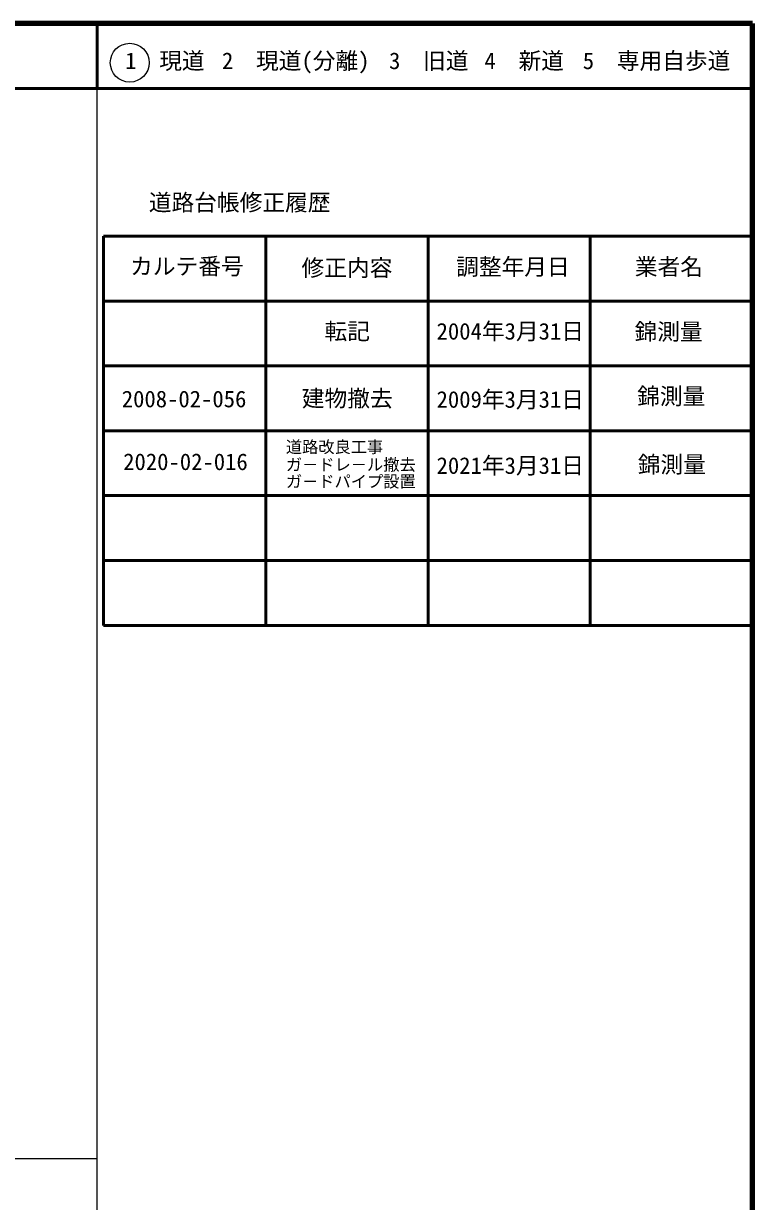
# Model space of a CAD drawing. Units: millimetres on the paper, enlarged 1000 times. Extents: x 40000 to 680000, y 20000 to 380000.
# Drawn here: x 567666 to 680000, y 198357 to 380000 of the extents above; entities that cross this region are included whole.
import ezdxf
from ezdxf.enums import TextEntityAlignment as Align

# ---------------------------------------------------------------- set-up
doc = ezdxf.new("R2010")
doc.units = ezdxf.units.MM
doc.header["$LTSCALE"] = 1000
for name, color, linetype, lineweight in [('M-TTL', 2, 'Continuous', 140), ('M-TTL-BAND', 7, 'Continuous', 25), ('M-TTL-FRAM', 2, 'Continuous', 50), ('M-TTL-LINE', 7, 'Continuous', 50), ('M-TTL-TXT', 7, 'Continuous', 13)]:
    doc.layers.add(name, color=color, linetype=linetype, lineweight=lineweight)
doc.styles.add('ＭＳ ゴシック', font='')
doc.styles.get('ＭＳ ゴシック').set_extended_font_data('MS Gothic')

msp = doc.modelspace()

# ---------------------------------------------------------------- linework, layer by layer
at = {"layer": 'M-TTL'}
for p, q in [((680000, 380000), (40000, 380000)), ((680000, 20000), (680000, 380000))]:
    msp.add_line(p, q, dxfattribs=at)
at = {"layer": 'M-TTL-BAND'}
for p, q in [((579000, 20000), (579000, 370000)), ((40000, 205000), (579000, 205000))]:
    msp.add_line(p, q, dxfattribs=at)
at = {"layer": 'M-TTL-FRAM'}
for p, q in [((580000, 347197), (580000, 287197)), ((580000, 347197), (680000, 347197)), ((580000, 287197), (680000, 287197))]:
    msp.add_line(p, q, dxfattribs=at)
at = {"layer": 'M-TTL-LINE'}
for p, q in [((579000, 380000), (579000, 370000)), ((40000, 370000), (680000, 370000)), ((605000, 347197), (605000, 287197)), ((630000, 347197), (630000, 287197)), ((655000, 347197), (655000, 287197)), ((580000, 337197), (680000, 337197)), ((580000, 327197), (680000, 327197)), ((580000, 317197), (680000, 317197)), ((580000, 307197), (680000, 307197)), ((580000, 297197), (680000, 297197))]:
    msp.add_line(p, q, dxfattribs=at)
at = {"layer": 'M-TTL-TXT'}
msp.add_circle((584031, 373958), 3000, dxfattribs=at)

# ---------------------------------------------------------------- texts
at = {"layer": 'M-TTL-TXT', "style": 'ＭＳ ゴシック'}
for s, height, p in [('1\u3000現道', 2566, (583323, 372208)), ('2\u3000現道(分離)', 2566, (598244, 372208)), ('3\u3000旧道', 2566, (623996, 372208)), ('4\u3000新道', 2566, (638699, 372208)), ('5\u3000専用自歩道', 2566, (653853, 372208)), ('道路台帳修正履歴', 2566, (586968, 350363)), ('カルテ番号', 2566, (584089, 340527)), ('修正内容', 2566, (610509, 340273)), ('調整年月日', 2566, (634339, 340447)), ('業者名', 2566, (661884, 340447)), ('転記', 2566, (614051, 330495)), ('2004年3月31日', 2566, (631319, 330495)), ('錦測量', 2566, (661827, 330439)), ('2008-02-056', 2566, (582802, 320053)), ('建物撤去', 2566, (610551, 320149)), ('2009年3月31日', 2566, (631319, 319982)), ('錦測量', 2566, (662239, 320483)), ('道路改良工事', 1833, (608094, 313246)), ('2020-02-016', 2566, (583017, 310372)), ('ガ－ドレ－ル撤去', 1833, (608094, 310519)), ('2021年3月31日', 2566, (631319, 309787)), ('錦測量', 2566, (662322, 309954)), ('ガ－ドパイプ設置', 1833, (608094, 307918))]:
    msp.add_text(s, height=height, dxfattribs=at).set_placement(p, align=Align.BOTTOM_LEFT)

doc.saveas('drawing.dxf')
